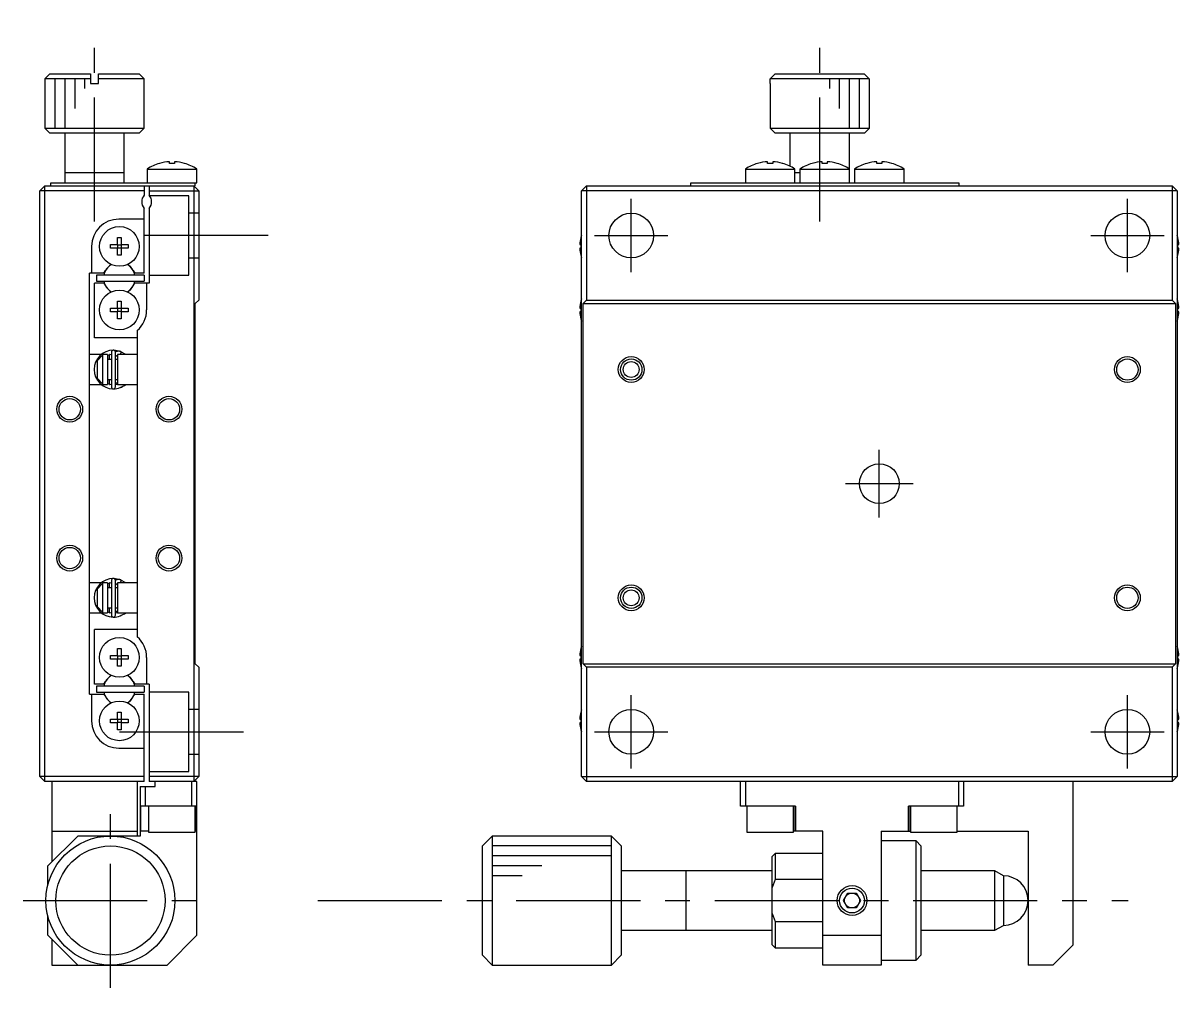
# Model space of a CAD drawing. Extents: x 98 to 389, y -7 to 192.
# Drawn here: x 272.8 to 389.3, y 61.4 to 158.6 of the extents above; entities that cross this region are included whole.
import ezdxf

# ---------------------------------------------------------------- set-up
doc = ezdxf.new("R2010")
doc.units = 0
doc.header["$LTSCALE"] = 10
doc.linetypes.add('CENTER', pattern=[2, 1.25, -0.25, 0.25, -0.25])
doc.linetypes.add('DASHED', pattern=[3.5, 2, -1.5])
doc.layers.get('0').update_dxf_attribs({"linetype": 'CONTINUOUS'})
doc.layers.add('CENTER', color=1, linetype='CENTER')

msp = doc.modelspace()

# ---------------------------------------------------------------- linework, layer by layer
at = {"color": 7, "linetype": 'CONTINUOUS'}
for p, q in [((275.549822, 153.468422), (275.049822, 152.968422)), ((279.649822, 152.968422), (275.049822, 152.968422)), ((275.049822, 152.968422), (275.049822, 147.968422)), ((275.549822, 153.468422), (279.649822, 153.468422)), ((279.649822, 153.468422), (279.649822, 152.468422)), ((280.449822, 153.468422), (284.549822, 153.468422)), ((280.449822, 152.468422), (280.449822, 153.468422)), ((285.049822, 152.968422), (280.449822, 152.968422)), ((285.049822, 152.968422), (284.549822, 153.468422)), ((285.049822, 147.968422), (285.049822, 152.968422)), ((348.146031, 152.968422), (348.647818, 153.468422)), ((358.113979, 152.968422), (348.146031, 152.968422)), ((348.146031, 152.468422), (348.146031, 152.968422)), ((348.647818, 153.468422), (357.612192, 153.468422)), ((357.612192, 153.468422), (358.113979, 152.968422)), ((358.113979, 152.968422), (358.113979, 152.468422)), ((279.649822, 152.468422), (280.449822, 152.468422)), ((348.130005, 152.468422), (348.146031, 152.468422)), ((348.130005, 152.468422), (348.130005, 147.968422)), ((358.113979, 152.468422), (358.130005, 152.468422)), ((358.130005, 147.968422), (358.130005, 152.468422)), ((275.049822, 147.968422), (275.549822, 147.468422)), ((275.049822, 147.968422), (285.049822, 147.968422)), ((284.549822, 147.468422), (285.049822, 147.968422)), ((348.130005, 147.968422), (358.130005, 147.968422)), ((348.130005, 147.968422), (348.630005, 147.468422)), ((357.630005, 147.468422), (358.130005, 147.968422)), ((284.549822, 147.468422), (275.549822, 147.468422)), ((277.049822, 147.468422), (277.049822, 142.468422)), ((283.049822, 142.468422), (283.049822, 147.468422)), ((357.630005, 147.468422), (348.630005, 147.468422)), ((350.130005, 147.468422), (350.130005, 144.149551)), ((356.130005, 142.468422), (356.130005, 147.468422)), ((286.591233, 144.431003), (286.58789, 144.437858)), ((287.589822, 144.431003), (287.589822, 144.603375)), ((288.109822, 144.431003), (287.589822, 144.431003)), ((288.109822, 144.603375), (288.109822, 144.431003)), ((289.111755, 144.437858), (289.108412, 144.431003)), ((346.871415, 144.431003), (346.868072, 144.437858)), ((347.870005, 144.431003), (347.870005, 144.603375)), ((348.390005, 144.431003), (347.870005, 144.431003)), ((348.390005, 144.603375), (348.390005, 144.431003)), ((349.391938, 144.437858), (349.388594, 144.431003)), ((352.371415, 144.431003), (352.368072, 144.437858)), ((353.370005, 144.431003), (353.370005, 144.603375)), ((353.890005, 144.431003), (353.370005, 144.431003)), ((353.890005, 144.603375), (353.890005, 144.431003)), ((354.891938, 144.437858), (354.888594, 144.431003)), ((357.871415, 144.431003), (357.868072, 144.437858)), ((358.870005, 144.431003), (358.870005, 144.603375)), ((359.390005, 144.431003), (358.870005, 144.431003)), ((359.390005, 144.603375), (359.390005, 144.431003)), ((360.391938, 144.437858), (360.388594, 144.431003)), ((283.049822, 143.468422), (277.049822, 143.468422)), ((285.349822, 143.86008), (290.349822, 143.86008)), ((285.349822, 143.86008), (285.349822, 142.468422)), ((290.349822, 142.468422), (290.349822, 143.86008)), ((345.630005, 143.86008), (345.630005, 142.468422)), ((345.630005, 143.86008), (350.630005, 143.86008)), ((350.630005, 142.468422), (350.630005, 143.86008)), ((351.130005, 143.468422), (350.630005, 143.468422)), ((351.130005, 143.86008), (351.130005, 142.468422)), ((351.130005, 143.86008), (356.130005, 143.86008)), ((356.630005, 143.86008), (356.630005, 142.468422)), ((356.630005, 143.86008), (361.630005, 143.86008)), ((361.630005, 142.468422), (361.630005, 143.86008)), ((275.049822, 142.168422), (274.549822, 141.668422)), ((275.049822, 142.168422), (290.149822, 142.168422)), ((275.049822, 82.168422), (275.049822, 142.168422)), ((275.649822, 142.168422), (275.649822, 142.468422)), ((275.649822, 142.468422), (290.349822, 142.468422)), ((285.049822, 142.168422), (285.049822, 141.22986)), ((285.549822, 142.168422), (285.549822, 141.22986)), ((290.049822, 142.168422), (290.549822, 141.668422)), ((290.049822, 142.168422), (290.049822, 82.168422)), ((290.149822, 142.468422), (290.149822, 142.168422)), ((329.630005, 142.168422), (329.130005, 141.668422)), ((329.630005, 142.168422), (388.630005, 142.168422)), ((329.630005, 142.168422), (329.630005, 130.668422)), ((340.130005, 142.168422), (340.130005, 142.468422)), ((340.130005, 142.468422), (367.130005, 142.468422)), ((367.130005, 142.468422), (367.130005, 142.168422)), ((389.130005, 141.668422), (388.630005, 142.168422)), ((388.630005, 142.168422), (388.630005, 130.668422)), ((274.549822, 82.668422), (274.549822, 141.668422)), ((285.049822, 141.668422), (274.549822, 141.668422)), ((285.549822, 141.668422), (290.549822, 141.668422)), ((290.549822, 141.668422), (290.549822, 130.668422)), ((329.130005, 82.668422), (329.130005, 141.668422)), ((389.130005, 141.668422), (329.130005, 141.668422)), ((389.130005, 141.668422), (389.130005, 82.668422)), ((285.049822, 133.368422), (285.049822, 139.906985)), ((285.549822, 139.906985), (285.549822, 132.368422)), ((285.049822, 138.818422), (282.499822, 138.818422)), ((282.369822, 136.954784), (282.729822, 136.954784)), ((282.369822, 136.248422), (282.369822, 136.954784)), ((282.729822, 136.954784), (282.729822, 136.248422)), ((329.055861, 136.957038), (329.060483, 136.954784)), ((389.199527, 136.954784), (389.204149, 136.957038)), ((279.749822, 136.068422), (279.749822, 133.368422)), ((281.663461, 135.888422), (281.663461, 136.248422)), ((281.663461, 136.248422), (282.369822, 136.248422)), ((282.369822, 135.888422), (281.663461, 135.888422)), ((282.380195, 136.23805), (282.369822, 136.248422)), ((282.380195, 135.898795), (282.369822, 135.888422)), ((282.369822, 135.182061), (282.369822, 135.888422)), ((282.729822, 135.182061), (282.369822, 135.182061)), ((282.380195, 135.898795), (282.380195, 136.23805)), ((282.380195, 136.23805), (282.71945, 136.23805)), ((282.71945, 135.898795), (282.380195, 135.898795)), ((282.71945, 136.23805), (282.729822, 136.248422)), ((282.71945, 136.23805), (282.71945, 135.898795)), ((282.71945, 135.898795), (282.729822, 135.888422)), ((282.729822, 136.248422), (283.436184, 136.248422)), ((282.729822, 135.888422), (282.729822, 135.182061)), ((283.436184, 135.888422), (282.729822, 135.888422)), ((283.436184, 136.248422), (283.436184, 135.888422)), ((328.940146, 136.248422), (329.060483, 136.248422)), ((329.060483, 135.888422), (328.940146, 135.888422)), ((329.060483, 135.182061), (329.055861, 135.179807)), ((329.060483, 136.248422), (329.060483, 135.888422)), ((389.199527, 136.248422), (389.319864, 136.248422)), ((389.199527, 135.888422), (389.199527, 136.248422)), ((389.319864, 135.888422), (389.199527, 135.888422)), ((389.204149, 135.179807), (389.199527, 135.182061)), ((279.549822, 90.968422), (279.549822, 133.368422)), ((280.999017, 133.368422), (279.549822, 133.368422)), ((280.249822, 133.168422), (280.249822, 132.568422)), ((285.049822, 133.168422), (280.249822, 133.168422)), ((280.999017, 133.368422), (281.149183, 133.628518)), ((283.950462, 133.628518), (284.100628, 133.368422)), ((285.049822, 133.368422), (284.100628, 133.368422)), ((285.049822, 133.168422), (285.049822, 132.568422)), ((280.049822, 126.868422), (280.049822, 132.368422)), ((280.999017, 132.368422), (280.049822, 132.368422)), ((280.249822, 132.568422), (285.049822, 132.568422)), ((280.999017, 132.368422), (281.149183, 132.108327)), ((283.950462, 132.108327), (284.100628, 132.368422)), ((285.549822, 132.368422), (284.100628, 132.368422)), ((285.299822, 132.368422), (285.299822, 129.668422)), ((282.369822, 130.554784), (282.729822, 130.554784)), ((282.369822, 129.848422), (282.369822, 130.554784)), ((282.729822, 130.554784), (282.729822, 129.848422)), ((290.199822, 130.318422), (290.549822, 130.668422)), ((329.055861, 130.557038), (329.060483, 130.554784)), ((329.280005, 130.318422), (329.630005, 130.668422)), ((329.630005, 130.668422), (388.630005, 130.668422)), ((388.630005, 130.668422), (388.980005, 130.318422)), ((389.199527, 130.554784), (389.204149, 130.557038)), ((281.663461, 129.488422), (281.663461, 129.848422)), ((281.663461, 129.848422), (282.369822, 129.848422)), ((282.369822, 129.488422), (281.663461, 129.488422)), ((282.380195, 129.83805), (282.369822, 129.848422)), ((282.380195, 129.498795), (282.369822, 129.488422)), ((282.369822, 128.782061), (282.369822, 129.488422)), ((282.380195, 129.83805), (282.71945, 129.83805)), ((282.380195, 129.498795), (282.380195, 129.83805)), ((282.71945, 129.498795), (282.380195, 129.498795)), ((282.71945, 129.83805), (282.729822, 129.848422)), ((282.71945, 129.83805), (282.71945, 129.498795)), ((282.71945, 129.498795), (282.729822, 129.488422)), ((282.729822, 129.848422), (283.436184, 129.848422)), ((282.729822, 129.488422), (282.729822, 128.782061)), ((283.436184, 129.488422), (282.729822, 129.488422)), ((283.436184, 129.848422), (283.436184, 129.488422)), ((290.199822, 94.018422), (290.199822, 130.318422)), ((328.940146, 129.848422), (329.060483, 129.848422)), ((329.060483, 129.488422), (328.940146, 129.488422)), ((329.060483, 129.848422), (329.060483, 129.488422)), ((329.280005, 94.018422), (329.280005, 130.318422)), ((329.280005, 130.318422), (388.980005, 130.318422)), ((388.980005, 130.318422), (388.980005, 94.018422)), ((389.199527, 129.848422), (389.319864, 129.848422)), ((389.199527, 129.488422), (389.199527, 129.848422)), ((389.319864, 129.488422), (389.199527, 129.488422)), ((282.729822, 128.782061), (282.369822, 128.782061)), ((329.060483, 128.782061), (329.055861, 128.779807)), ((389.204149, 128.779807), (389.199527, 128.782061)), ((284.349822, 127.58936), (284.349822, 96.747485)), ((284.349822, 126.868422), (280.049822, 126.868422)), ((280.713764, 125.168422), (279.549822, 125.168422)), ((280.349822, 124.588523), (280.849822, 125.117669)), ((281.349822, 125.168422), (280.849822, 125.168422)), ((280.849822, 125.168422), (280.849822, 122.168422)), ((281.349668, 125.103642), (281.7548, 125.212104)), ((281.349822, 125.168422), (281.349822, 122.168422)), ((281.754822, 124.668422), (281.349822, 124.668422)), ((281.549822, 125.168422), (281.53815, 125.168422)), ((281.549822, 124.668422), (281.549822, 125.168422)), ((281.754822, 125.418422), (281.754822, 121.918422)), ((282.664874, 125.476118), (281.977411, 125.612078)), ((282.150934, 125.44574), (282.143275, 125.442047)), ((282.144822, 121.918422), (282.144822, 125.418422)), ((282.144822, 124.816923), (282.145156, 124.831149)), ((282.349822, 124.668422), (282.144822, 124.668422)), ((282.145156, 124.831149), (282.146216, 124.846128)), ((282.146216, 124.846128), (282.148, 124.861038)), ((282.148, 124.861038), (282.150503, 124.875841)), ((282.150503, 124.875841), (282.15372, 124.890505)), ((282.182281, 125.459667), (282.150934, 125.44574)), ((282.15372, 124.890505), (282.157645, 124.904993)), ((282.157645, 124.904993), (282.162267, 124.919272)), ((282.162267, 124.919272), (282.167578, 124.933309)), ((282.167578, 124.933309), (282.173566, 124.94707)), ((282.173566, 124.94707), (282.180217, 124.960521)), ((282.180217, 124.960521), (282.187517, 124.973632)), ((282.214271, 125.472009), (282.182281, 125.459667)), ((282.187517, 124.973632), (282.19545, 124.986369)), ((282.19545, 124.986369), (282.203999, 124.998703)), ((282.203999, 124.998703), (282.213144, 125.010602)), ((282.213144, 125.010602), (282.222865, 125.022036)), ((282.246826, 125.482736), (282.214271, 125.472009)), ((282.222865, 125.022036), (282.233141, 125.032978)), ((282.233141, 125.032978), (282.243948, 125.043398)), ((282.243948, 125.043398), (282.255261, 125.053271)), ((282.279866, 125.491822), (282.246826, 125.482736)), ((282.255261, 125.053271), (282.267054, 125.06257)), ((282.267054, 125.06257), (282.2793, 125.07127)), ((282.2793, 125.07127), (282.291969, 125.079348)), ((282.31331, 125.499244), (282.279866, 125.491822)), ((282.291969, 125.079348), (282.305032, 125.086782)), ((282.305032, 125.086782), (282.318456, 125.093551)), ((282.347076, 125.504986), (282.31331, 125.499244)), ((282.318456, 125.093551), (282.332209, 125.099636)), ((282.332209, 125.099636), (282.346256, 125.10502)), ((282.346256, 125.10502), (282.349801, 125.106251)), ((282.381082, 125.509033), (282.347076, 125.504986)), ((284.349822, 125.168422), (282.349822, 125.168422)), ((282.349822, 125.168422), (282.349822, 122.168422)), ((282.415245, 125.511376), (282.381082, 125.509033)), ((282.449481, 125.512008), (282.415245, 125.511376)), ((282.483707, 125.510928), (282.449481, 125.512008)), ((282.517839, 125.508139), (282.483707, 125.510928)), ((282.551794, 125.503646), (282.517839, 125.508139)), ((282.585489, 125.497461), (282.551794, 125.503646)), ((282.61884, 125.489598), (282.585489, 125.497461)), ((282.620484, 125.180063), (282.614335, 125.168422)), ((282.651767, 125.480075), (282.61884, 125.489598)), ((282.626742, 125.192315), (282.620484, 125.180063)), ((282.724081, 125.450693), (282.624864, 125.168397)), ((282.633069, 125.205103), (282.626742, 125.192315)), ((282.639425, 125.218346), (282.633069, 125.205103)), ((282.645771, 125.23196), (282.639425, 125.218346)), ((282.652066, 125.245862), (282.645771, 125.23196)), ((282.684187, 125.468916), (282.651767, 125.480075)), ((282.658271, 125.259962), (282.652066, 125.245862)), ((282.664347, 125.274172), (282.658271, 125.259962)), ((282.670256, 125.288404), (282.664347, 125.274172)), ((282.675961, 125.302568), (282.670256, 125.288404)), ((282.681425, 125.316574), (282.675961, 125.302568)), ((282.686615, 125.330335), (282.681425, 125.316574)), ((282.714354, 125.456862), (282.684187, 125.468916)), ((282.691498, 125.343765), (282.686615, 125.330335)), ((282.696044, 125.356778), (282.691498, 125.343765)), ((282.700223, 125.369294), (282.696044, 125.356778)), ((282.704009, 125.381234), (282.700223, 125.369294)), ((282.70738, 125.392522), (282.704009, 125.381234)), ((282.710312, 125.403088), (282.70738, 125.392522)), ((282.712789, 125.412865), (282.710312, 125.403088)), ((282.714795, 125.421793), (282.712789, 125.412865)), ((282.713003, 125.457148), (282.714962, 125.456526)), ((283.185854, 125.168545), (282.713909, 125.456004)), ((282.716316, 125.429814), (282.714795, 125.421793)), ((282.714962, 125.456526), (282.716436, 125.454781)), ((282.717344, 125.436879), (282.716316, 125.429814)), ((282.716436, 125.454781), (282.717416, 125.451922)), ((282.717871, 125.442942), (282.717344, 125.436879)), ((282.717416, 125.451922), (282.717895, 125.447967)), ((282.717895, 125.447967), (282.717871, 125.442942)), ((282.72301, 125.452085), (282.724081, 125.450693)), ((280.349822, 122.748322), (280.349822, 124.588523)), ((280.849822, 122.226421), (280.349822, 122.755568)), ((281.349822, 122.668422), (281.754822, 122.668422)), ((281.549822, 122.168422), (281.549822, 122.668422)), ((282.144822, 122.668422), (282.349822, 122.668422)), ((282.144898, 122.513227), (282.144822, 122.519922)), ((282.145594, 122.498222), (282.144898, 122.513227)), ((282.147016, 122.483267), (282.145594, 122.498222)), ((282.149161, 122.468395), (282.147016, 122.483267)), ((282.152025, 122.453643), (282.149161, 122.468395)), ((282.155602, 122.439045), (282.152025, 122.453643)), ((282.159885, 122.424635), (282.155602, 122.439045)), ((282.164865, 122.410449), (282.159885, 122.424635)), ((282.170532, 122.396519), (282.164865, 122.410449)), ((282.176873, 122.38288), (282.170532, 122.396519)), ((282.183875, 122.369566), (282.176873, 122.38288)), ((282.191522, 122.356608), (282.183875, 122.369566)), ((282.199799, 122.344039), (282.191522, 122.356608)), ((282.208687, 122.331891), (282.199799, 122.344039)), ((282.218166, 122.320194), (282.208687, 122.331891)), ((282.228214, 122.308978), (282.218166, 122.320194)), ((282.238809, 122.298273), (282.228214, 122.308978)), ((282.249926, 122.288107), (282.238809, 122.298273)), ((279.549822, 122.168422), (280.713398, 122.168422)), ((280.849822, 122.168422), (281.349822, 122.168422)), ((281.754767, 122.125056), (281.349662, 122.232868)), ((281.537986, 122.168422), (281.549822, 122.168422)), ((282.361631, 122.16731), (282.144865, 122.124733)), ((282.261538, 122.278506), (282.249926, 122.288107)), ((282.27362, 122.269496), (282.261538, 122.278506)), ((282.28614, 122.261103), (282.27362, 122.269496)), ((282.299069, 122.253349), (282.28614, 122.261103)), ((282.312374, 122.246255), (282.299069, 122.253349)), ((282.326023, 122.239843), (282.312374, 122.246255)), ((282.339981, 122.234129), (282.326023, 122.239843)), ((282.349797, 122.230595), (282.339981, 122.234129)), ((282.349822, 122.168422), (284.349822, 122.168422)), ((282.655618, 121.85783), (282.672027, 121.86353)), ((282.672338, 121.862812), (282.732065, 121.888713)), ((282.71051, 121.880207), (282.713003, 121.879697)), ((282.713003, 121.879697), (282.712683, 121.880461)), ((282.714354, 121.879983), (282.713003, 121.879697)), ((282.715083, 121.880406), (282.714354, 121.879983)), ((282.664874, 102.476118), (281.977411, 102.612078)), ((282.31331, 102.499244), (282.279866, 102.491822)), ((282.347076, 102.504986), (282.31331, 102.499244)), ((282.381082, 102.509033), (282.347076, 102.504986)), ((282.415245, 102.511376), (282.381082, 102.509033)), ((282.449481, 102.512008), (282.415245, 102.511376)), ((282.483707, 102.510928), (282.449481, 102.512008)), ((282.517839, 102.508139), (282.483707, 102.510928)), ((282.551794, 102.503646), (282.517839, 102.508139)), ((282.585489, 102.497461), (282.551794, 102.503646)), ((282.61884, 102.489598), (282.585489, 102.497461)), ((280.713764, 102.168422), (279.549822, 102.168422)), ((280.349822, 101.588523), (280.849822, 102.117669)), ((280.349822, 99.748322), (280.349822, 101.588523)), ((281.349822, 102.168422), (280.849822, 102.168422)), ((280.849822, 102.168422), (280.849822, 99.168422)), ((281.349668, 102.103642), (281.7548, 102.212104)), ((281.349822, 102.168422), (281.349822, 99.168422)), ((281.754822, 101.668422), (281.349822, 101.668422)), ((281.549822, 102.168422), (281.53815, 102.168422)), ((281.549822, 101.668422), (281.549822, 102.168422)), ((281.754822, 102.418422), (281.754822, 98.918422)), ((282.150934, 102.44574), (282.143275, 102.442047)), ((282.144822, 98.918422), (282.144822, 102.418422)), ((282.144822, 101.816923), (282.145156, 101.831149)), ((282.349822, 101.668422), (282.144822, 101.668422)), ((282.145156, 101.831149), (282.146216, 101.846128)), ((282.146216, 101.846128), (282.148, 101.861038)), ((282.148, 101.861038), (282.150503, 101.875841)), ((282.150503, 101.875841), (282.15372, 101.890505)), ((282.182281, 102.459667), (282.150934, 102.44574)), ((282.15372, 101.890505), (282.157645, 101.904993)), ((282.157645, 101.904993), (282.162267, 101.919272)), ((282.162267, 101.919272), (282.167578, 101.933309)), ((282.167578, 101.933309), (282.173566, 101.94707)), ((282.173566, 101.94707), (282.180217, 101.960521)), ((282.180217, 101.960521), (282.187517, 101.973632)), ((282.214271, 102.472009), (282.182281, 102.459667)), ((282.187517, 101.973632), (282.19545, 101.986369)), ((282.19545, 101.986369), (282.203999, 101.998703)), ((282.203999, 101.998703), (282.213144, 102.010602)), ((282.213144, 102.010602), (282.222865, 102.022036)), ((282.246826, 102.482736), (282.214271, 102.472009)), ((282.222865, 102.022036), (282.233141, 102.032978)), ((282.233141, 102.032978), (282.243948, 102.043398)), ((282.243948, 102.043398), (282.255261, 102.053271)), ((282.279866, 102.491822), (282.246826, 102.482736)), ((282.255261, 102.053271), (282.267054, 102.06257)), ((282.267054, 102.06257), (282.2793, 102.07127)), ((282.2793, 102.07127), (282.291969, 102.079348)), ((282.291969, 102.079348), (282.305032, 102.086782)), ((282.305032, 102.086782), (282.318456, 102.093551)), ((282.318456, 102.093551), (282.332209, 102.099636)), ((282.332209, 102.099636), (282.346256, 102.10502)), ((282.346256, 102.10502), (282.349801, 102.106251)), ((284.349822, 102.168422), (282.349822, 102.168422)), ((282.349822, 102.168422), (282.349822, 99.168422)), ((282.620484, 102.180063), (282.614335, 102.168422)), ((282.651767, 102.480075), (282.61884, 102.489598)), ((282.626742, 102.192315), (282.620484, 102.180063)), ((282.72301, 102.452085), (282.624864, 102.168397)), ((282.633069, 102.205103), (282.626742, 102.192315)), ((282.639425, 102.218346), (282.633069, 102.205103)), ((282.645771, 102.23196), (282.639425, 102.218346)), ((282.652066, 102.245862), (282.645771, 102.23196)), ((282.684187, 102.468916), (282.651767, 102.480075)), ((282.658271, 102.259962), (282.652066, 102.245862)), ((282.664347, 102.274172), (282.658271, 102.259962)), ((282.670256, 102.288404), (282.664347, 102.274172)), ((282.675961, 102.302568), (282.670256, 102.288404)), ((282.681425, 102.316574), (282.675961, 102.302568)), ((282.686615, 102.330335), (282.681425, 102.316574)), ((282.714354, 102.456862), (282.684187, 102.468916)), ((282.691498, 102.343765), (282.686615, 102.330335)), ((282.696044, 102.356778), (282.691498, 102.343765)), ((282.700223, 102.369294), (282.696044, 102.356778)), ((282.704009, 102.381234), (282.700223, 102.369294)), ((282.70738, 102.392522), (282.704009, 102.381234)), ((282.710312, 102.403088), (282.70738, 102.392522)), ((282.712789, 102.412865), (282.710312, 102.403088)), ((282.714795, 102.421793), (282.712789, 102.412865)), ((282.713003, 102.457148), (282.714962, 102.456526)), ((283.185854, 102.168545), (282.713909, 102.456004)), ((282.716316, 102.429814), (282.714795, 102.421793)), ((282.714962, 102.456526), (282.716436, 102.454781)), ((282.717344, 102.436879), (282.716316, 102.429814)), ((282.716436, 102.454781), (282.717416, 102.451922)), ((282.717871, 102.442942), (282.717344, 102.436879)), ((282.717416, 102.451922), (282.717895, 102.447967)), ((282.717895, 102.447967), (282.717871, 102.442942)), ((282.743215, 102.443186), (282.723457, 102.45188)), ((279.549822, 99.168422), (280.713398, 99.168422)), ((280.849822, 99.226421), (280.349822, 99.755568)), ((280.849822, 99.168422), (281.349822, 99.168422)), ((281.754767, 99.125056), (281.349662, 99.232868)), ((281.349822, 99.668422), (281.754822, 99.668422)), ((281.537986, 99.168422), (281.549822, 99.168422)), ((281.549822, 99.168422), (281.549822, 99.668422)), ((282.144822, 99.668422), (282.349822, 99.668422)), ((282.144898, 99.513227), (282.144822, 99.519922)), ((282.361631, 99.16731), (282.144865, 99.124733)), ((282.145594, 99.498222), (282.144898, 99.513227)), ((282.147016, 99.483267), (282.145594, 99.498222)), ((282.149161, 99.468395), (282.147016, 99.483267)), ((282.152025, 99.453643), (282.149161, 99.468395)), ((282.155602, 99.439045), (282.152025, 99.453643)), ((282.159885, 99.424635), (282.155602, 99.439045)), ((282.164865, 99.410449), (282.159885, 99.424635)), ((282.170532, 99.396519), (282.164865, 99.410449)), ((282.176873, 99.38288), (282.170532, 99.396519)), ((282.183875, 99.369566), (282.176873, 99.38288)), ((282.191522, 99.356608), (282.183875, 99.369566)), ((282.199799, 99.344039), (282.191522, 99.356608)), ((282.208687, 99.331891), (282.199799, 99.344039)), ((282.218166, 99.320194), (282.208687, 99.331891)), ((282.228214, 99.308978), (282.218166, 99.320194)), ((282.238809, 99.298273), (282.228214, 99.308978)), ((282.249926, 99.288107), (282.238809, 99.298273)), ((282.261538, 99.278506), (282.249926, 99.288107)), ((282.27362, 99.269496), (282.261538, 99.278506)), ((282.28614, 99.261103), (282.27362, 99.269496)), ((282.299069, 99.253349), (282.28614, 99.261103)), ((282.312374, 99.246255), (282.299069, 99.253349)), ((282.326023, 99.239843), (282.312374, 99.246255)), ((282.339981, 99.234129), (282.326023, 99.239843)), ((282.349797, 99.230595), (282.339981, 99.234129)), ((282.349822, 99.168422), (284.349822, 99.168422)), ((282.655618, 98.85783), (282.672027, 98.86353)), ((282.672419, 98.862636), (282.746917, 98.89532)), ((282.71051, 98.880207), (282.713003, 98.879697)), ((282.713003, 98.879697), (282.712683, 98.880461)), ((282.714354, 98.879983), (282.713003, 98.879697)), ((282.715083, 98.880406), (282.714354, 98.879983)), ((280.049822, 91.968422), (280.049822, 97.468422)), ((284.349822, 97.468422), (280.049822, 97.468422)), ((282.369822, 95.554784), (282.729822, 95.554784)), ((282.369822, 94.848422), (282.369822, 95.554784)), ((282.729822, 95.554784), (282.729822, 94.848422)), ((329.055861, 95.557038), (329.060483, 95.554784)), ((389.199527, 95.554784), (389.204149, 95.557038)), ((281.663461, 94.488422), (281.663461, 94.848422)), ((281.663461, 94.848422), (282.369822, 94.848422)), ((282.369822, 94.488422), (281.663461, 94.488422)), ((282.380195, 94.83805), (282.369822, 94.848422)), ((282.380195, 94.498795), (282.369822, 94.488422)), ((282.369822, 93.782061), (282.369822, 94.488422)), ((282.380195, 94.83805), (282.71945, 94.83805)), ((282.380195, 94.498795), (282.380195, 94.83805)), ((282.71945, 94.498795), (282.380195, 94.498795)), ((282.71945, 94.83805), (282.729822, 94.848422)), ((282.71945, 94.83805), (282.71945, 94.498795)), ((282.71945, 94.498795), (282.729822, 94.488422)), ((282.729822, 94.848422), (283.436184, 94.848422)), ((282.729822, 94.488422), (282.729822, 93.782061)), ((283.436184, 94.488422), (282.729822, 94.488422)), ((283.436184, 94.848422), (283.436184, 94.488422)), ((285.299822, 94.668422), (285.299822, 91.968422)), ((328.940146, 94.848422), (329.060483, 94.848422)), ((329.060483, 94.488422), (328.940146, 94.488422)), ((329.060483, 94.848422), (329.060483, 94.488422)), ((389.199527, 94.848422), (389.319864, 94.848422)), ((389.199527, 94.488422), (389.199527, 94.848422)), ((389.319864, 94.488422), (389.199527, 94.488422)), ((282.729822, 93.782061), (282.369822, 93.782061)), ((290.549822, 93.668422), (290.199822, 94.018422)), ((290.549822, 93.668422), (290.549822, 82.668422)), ((329.060483, 93.782061), (329.055861, 93.779807)), ((329.630005, 93.668422), (329.280005, 94.018422)), ((329.280005, 94.018422), (388.980005, 94.018422)), ((388.630005, 93.668422), (329.630005, 93.668422)), ((329.630005, 93.668422), (329.630005, 82.168422)), ((388.980005, 94.018422), (388.630005, 93.668422)), ((388.630005, 93.668422), (388.630005, 82.168422)), ((389.204149, 93.779807), (389.199527, 93.782061)), ((280.999017, 91.968422), (281.149183, 92.228518)), ((283.950462, 92.228518), (284.100628, 91.968422)), ((279.549822, 90.968422), (280.999017, 90.968422)), ((279.749822, 90.968422), (279.749822, 88.268422)), ((280.999017, 91.968422), (280.049822, 91.968422)), ((280.249822, 91.768422), (280.249822, 91.168422)), ((285.049822, 91.768422), (280.249822, 91.768422)), ((280.249822, 91.168422), (285.049822, 91.168422)), ((280.999017, 90.968422), (281.149183, 90.708327)), ((283.950462, 90.708327), (284.100628, 90.968422)), ((285.549822, 91.968422), (284.100628, 91.968422)), ((284.100628, 90.968422), (285.049822, 90.968422)), ((285.049822, 91.768422), (285.049822, 91.168422)), ((285.049822, 82.168422), (285.049822, 90.968422)), ((285.549822, 91.968422), (285.549822, 82.168422)), ((282.369822, 89.154784), (282.729822, 89.154784)), ((282.369822, 88.448422), (282.369822, 89.154784)), ((282.729822, 89.154784), (282.729822, 88.448422)), ((329.055861, 89.157038), (329.060483, 89.154784)), ((389.199527, 89.154784), (389.204149, 89.157038)), ((281.663461, 88.088422), (281.663461, 88.448422)), ((281.663461, 88.448422), (282.369822, 88.448422)), ((282.369822, 88.088422), (281.663461, 88.088422)), ((282.380195, 88.43805), (282.369822, 88.448422)), ((282.380195, 88.098795), (282.369822, 88.088422)), ((282.369822, 87.382061), (282.369822, 88.088422)), ((282.729822, 87.382061), (282.369822, 87.382061)), ((282.380195, 88.098795), (282.380195, 88.43805)), ((282.380195, 88.43805), (282.71945, 88.43805)), ((282.71945, 88.098795), (282.380195, 88.098795)), ((282.71945, 88.43805), (282.729822, 88.448422)), ((282.71945, 88.43805), (282.71945, 88.098795)), ((282.71945, 88.098795), (282.729822, 88.088422)), ((282.729822, 88.448422), (283.436184, 88.448422)), ((282.729822, 88.088422), (282.729822, 87.382061)), ((283.436184, 88.088422), (282.729822, 88.088422)), ((283.436184, 88.448422), (283.436184, 88.088422)), ((328.940146, 88.448422), (329.060483, 88.448422)), ((329.060483, 88.088422), (328.940146, 88.088422)), ((329.060483, 87.382061), (329.055861, 87.379807)), ((329.060483, 88.448422), (329.060483, 88.088422)), ((389.199527, 88.448422), (389.319864, 88.448422)), ((389.199527, 88.088422), (389.199527, 88.448422)), ((389.319864, 88.088422), (389.199527, 88.088422)), ((389.204149, 87.379807), (389.199527, 87.382061)), ((282.499822, 85.518422), (285.049822, 85.518422)), ((275.049822, 82.168422), (274.549822, 82.668422)), ((285.049822, 82.668422), (274.549822, 82.668422)), ((285.049822, 82.168422), (275.049822, 82.168422)), ((275.749822, 82.168422), (275.749822, 74.068422)), ((284.349822, 82.168422), (284.349822, 76.668422)), ((284.649822, 81.668422), (284.649822, 76.668422)), ((284.649822, 81.668422), (286.149822, 81.668422)), ((285.149822, 81.668422), (285.149822, 79.668422)), ((290.549822, 82.668422), (285.549822, 82.668422)), ((290.349822, 82.168422), (285.549822, 82.168422)), ((286.149822, 81.668422), (286.149822, 82.168422)), ((289.849822, 79.668422), (289.849822, 82.168422)), ((290.549822, 82.668422), (290.049822, 82.168422)), ((290.349822, 66.668422), (290.349822, 82.168422)), ((329.130005, 82.668422), (329.630005, 82.168422)), ((329.130005, 82.668422), (389.130005, 82.668422)), ((388.630005, 82.168422), (329.630005, 82.168422)), ((345.130005, 79.668422), (345.130005, 82.168422)), ((345.630005, 82.168422), (345.630005, 79.668422)), ((367.130005, 79.668422), (367.130005, 82.168422)), ((367.630005, 82.168422), (367.630005, 79.668422)), ((378.630005, 82.168422), (378.630005, 65.668422)), ((388.630005, 82.168422), (389.130005, 82.668422)), ((290.349822, 79.668422), (284.649822, 79.668422)), ((284.690086, 79.668422), (284.690086, 77.168422)), ((285.499822, 79.668422), (285.499822, 77.068422)), ((290.199822, 77.068422), (290.199822, 79.668422)), ((290.280644, 77.168422), (290.280644, 79.668422)), ((350.677533, 79.668422), (345.130005, 79.668422)), ((345.780005, 79.668422), (345.780005, 77.068422)), ((350.480005, 77.068422), (350.480005, 79.668422)), ((350.64816, 77.168422), (350.64816, 79.668422)), ((350.677533, 79.668422), (350.677533, 77.168422)), ((362.082477, 77.168422), (362.082477, 79.668422)), ((367.630005, 79.668422), (362.082477, 79.668422)), ((362.111849, 79.668422), (362.111849, 77.168422)), ((362.280005, 79.668422), (362.280005, 77.068422)), ((366.980005, 77.068422), (366.980005, 79.668422)), ((275.749822, 77.168422), (284.349822, 77.168422)), ((285.499822, 77.168422), (284.649822, 77.168422)), ((285.499822, 77.068422), (290.199822, 77.068422)), ((290.349822, 77.168422), (290.199822, 77.168422)), ((345.780005, 77.068422), (350.480005, 77.068422)), ((353.430005, 77.168422), (350.480005, 77.168422)), ((353.430005, 63.668422), (353.430005, 77.168422)), ((359.330005, 77.168422), (362.280005, 77.168422)), ((359.330005, 77.168422), (359.330005, 63.668422)), ((362.280005, 77.068422), (366.980005, 77.068422)), ((366.980005, 77.168422), (374.130005, 77.168422)), ((374.130005, 77.168422), (374.130005, 63.668422)), ((278.349822, 76.668422), (275.349822, 73.668422)), ((284.649822, 76.668422), (278.349822, 76.668422)), ((320.130005, 76.668422), (319.130005, 75.668422)), ((320.130005, 76.668422), (320.130005, 63.668422)), ((332.130005, 76.668422), (320.130005, 76.668422)), ((333.130005, 75.668422), (332.130005, 76.668422)), ((332.130005, 63.668422), (332.130005, 76.668422)), ((362.830005, 76.168422), (359.330005, 76.168422)), ((362.830005, 64.168422), (362.830005, 76.168422)), ((363.330005, 75.668422), (362.830005, 76.168422)), ((319.130005, 64.668422), (319.130005, 75.668422)), ((333.130005, 75.668422), (333.130005, 64.668648)), ((348.630005, 74.918422), (348.330005, 74.618422)), ((348.330005, 65.718422), (348.330005, 74.618422)), ((348.630005, 74.918422), (348.630005, 72.289743)), ((353.430005, 74.918422), (348.630005, 74.918422)), ((363.330005, 75.668422), (363.330005, 64.668422)), ((275.349822, 71.768422), (275.349822, 73.668422)), ((348.329986, 73.168422), (333.130005, 73.168422)), ((339.630005, 73.168428), (339.630005, 67.168417)), ((348.630005, 72.289743), (348.330005, 71.487513)), ((353.430005, 72.289743), (348.630005, 72.289743)), ((370.763979, 73.168422), (363.330024, 73.168422)), ((370.763979, 67.168546), (370.763979, 73.168422)), ((371.630005, 72.668422), (370.763979, 73.168422)), ((371.630005, 72.668422), (371.630005, 67.668525)), ((355.513979, 70.168422), (355.946992, 70.918422)), ((355.946992, 69.418422), (355.513979, 70.168422)), ((355.630005, 69.967461), (355.630005, 70.369384)), ((355.830967, 70.717461), (356.179043, 70.918422)), ((355.946992, 70.918422), (356.813018, 70.918422)), ((356.580967, 70.918422), (356.929043, 70.717461)), ((356.813018, 70.918422), (357.24603, 70.168422)), ((357.24603, 70.168422), (356.813018, 69.418422)), ((357.130005, 70.369384), (357.130005, 69.967461)), ((348.330005, 68.849332), (348.630005, 68.047102)), ((356.179043, 69.418422), (355.830967, 69.619384)), ((356.813018, 69.418422), (355.946992, 69.418422)), ((356.929043, 69.619384), (356.580967, 69.418422)), ((275.349822, 66.668422), (275.349822, 68.568422)), ((348.630005, 68.047102), (348.630005, 65.418422)), ((348.630005, 68.047102), (353.430005, 68.047102)), ((370.763979, 67.168422), (371.630005, 67.668422)), ((275.349822, 66.668422), (278.349822, 63.668422)), ((287.349822, 63.668422), (290.349822, 66.668422)), ((333.130005, 67.168422), (348.329986, 67.168422)), ((353.430005, 66.668422), (359.330005, 66.668422)), ((363.330024, 67.168422), (370.763979, 67.168422)), ((275.749822, 66.268422), (275.749822, 63.668422)), ((348.330005, 65.718422), (348.630005, 65.418422)), ((348.630005, 65.418422), (353.430005, 65.418422)), ((376.630005, 63.668422), (378.630005, 65.668422)), ((319.130005, 64.668422), (320.130005, 63.668422)), ((332.130005, 63.668422), (333.130005, 64.668422)), ((359.330005, 64.168422), (362.830005, 64.168422)), ((362.830005, 64.168422), (363.330005, 64.668422)), ((275.749822, 63.668422), (287.349822, 63.668422)), ((320.130005, 63.668422), (332.130005, 63.668422)), ((359.330005, 63.668422), (353.430005, 63.668422)), ((376.630005, 63.668422), (374.130005, 63.668422))]:
    msp.add_line(p, q, dxfattribs=at)
at = {"color": 3, "linetype": 'CONTINUOUS'}
for p, q in [((276.049822, 152.968422), (276.049822, 147.968422)), ((277.049822, 152.968422), (277.049822, 147.968422)), ((278.049822, 152.968422), (278.049822, 149.968422)), ((279.049822, 152.968422), (279.049822, 151.968422)), ((354.130005, 151.968422), (354.130005, 152.968422)), ((355.130005, 149.968422), (355.130005, 152.968422)), ((356.130005, 147.968422), (356.130005, 152.968422)), ((357.130005, 147.968422), (357.130005, 152.968422)), ((332.130005, 75.668422), (320.130005, 75.668422)), ((332.130005, 74.668422), (320.130005, 74.668422)), ((325.130005, 73.668422), (320.130005, 73.668422)), ((323.130005, 72.668422), (320.130005, 72.668422))]:
    msp.add_line(p, q, dxfattribs=at)
at = {"color": 3, "linetype": 'DASHED'}
for p, q in [((289.549822, 141.168422), (285.600222, 141.168422)), ((289.549822, 133.168422), (289.549822, 141.168422)), ((290.549822, 139.418422), (289.549822, 139.418422)), ((289.549822, 134.918422), (290.549822, 134.918422)), ((285.549822, 133.168422), (289.549822, 133.168422)), ((289.549822, 91.168422), (285.549822, 91.168422)), ((289.549822, 83.168422), (289.549822, 91.168422)), ((290.549822, 89.418422), (289.549822, 89.418422)), ((289.549822, 84.918422), (290.549822, 84.918422)), ((285.549822, 83.168422), (289.549822, 83.168422))]:
    msp.add_line(p, q, dxfattribs=at)
at = {"color": 7, "linetype": 'CONTINUOUS'}
for centre, radius in [((334.130005, 137.168422), 2.25), ((384.130005, 137.168422), 2.25), ((282.549822, 136.068422), 2), ((282.549822, 129.668422), 2), ((334.130005, 123.668422), 1.075), ((384.130005, 123.668422), 1.075), ((334.130005, 123.668422), 0.8), ((277.549822, 119.668422), 1.075), ((287.549822, 119.668422), 1.075), ((359.130005, 112.168422), 2), ((277.549822, 104.668422), 1.075), ((287.549822, 104.668422), 1.075), ((334.130005, 100.668422), 1.075), ((334.130005, 100.668422), 0.8), ((384.130005, 100.668422), 1.075), ((282.549822, 94.668422), 2), ((282.549822, 88.268422), 2), ((334.130005, 87.168422), 2.25), ((384.130005, 87.168422), 2.25), ((281.649822, 70.168422), 6.5), ((281.649822, 70.168422), 5.5), ((356.380005, 70.168422), 1.25)]:
    msp.add_circle(centre, radius, dxfattribs=at)
at = {"color": 3, "linetype": 'CONTINUOUS'}
for centre, radius in [((334.130005, 123.668422), 1.3), ((384.130005, 123.668422), 1.3), ((277.549822, 119.668422), 1.3), ((287.549822, 119.668422), 1.3), ((277.549822, 104.668422), 1.3), ((287.549822, 104.668422), 1.3), ((334.130005, 100.668422), 1.3), ((384.130005, 100.668422), 1.3), ((356.380005, 70.168422), 1.5)]:
    msp.add_circle(centre, radius, dxfattribs=at)
at = {"color": 7, "linetype": 'CONTINUOUS'}
for centre, radius, start, end in [((287.849822, 140.118422), 4.5, 106.285843, 123.748989), ((287.849822, 140.118422), 4.492483, 93.317816, 106.26943), ((287.849822, 140.118422), 4.492483, 73.73057, 86.682184), ((287.849822, 140.118422), 4.5, 56.251011, 73.714157), ((348.130005, 140.118422), 4.5, 106.285843, 123.748989), ((348.130005, 140.118422), 4.492483, 93.317816, 106.26943), ((348.130005, 140.118422), 4.492483, 73.73057, 86.682184), ((348.130005, 140.118422), 4.5, 56.251011, 73.714157), ((353.630005, 140.118422), 4.5, 106.285843, 123.748989), ((353.630005, 140.118422), 4.492483, 93.317816, 106.26943), ((353.630005, 140.118422), 4.492483, 73.73057, 86.682184), ((353.630005, 140.118422), 4.5, 56.251011, 73.714157), ((359.130005, 140.118422), 4.5, 106.285843, 123.748989), ((359.130005, 140.118422), 4.492483, 93.317816, 106.26943), ((359.130005, 140.118422), 4.492483, 73.73057, 86.682184), ((359.130005, 140.118422), 4.5, 56.251011, 73.714157), ((285.799822, 140.568422), 1, 138.590378, 221.409622), ((284.799822, 140.568422), 1, 318.590378, 41.409622), ((282.499822, 136.068422), 2.75, 90, 180), ((332.130005, 136.068422), 3.194933, 163.893288, 176.770291), ((332.130005, 136.068422), 3.2, 159.635865, 163.877467), ((386.130005, 136.068422), 3.2, 16.122533, 20.364135), ((386.130005, 136.068422), 3.194933, 3.229709, 16.106712), ((332.130005, 136.068422), 3.194933, 183.229709, 196.106712), ((332.130005, 136.068422), 3.2, 196.122533, 200.364135), ((386.130005, 136.068422), 3.2, 339.635865, 343.877467), ((386.130005, 136.068422), 3.194933, 343.893288, 356.770291), ((282.549822, 132.868421), 1.5875, 120.433182, 169.10691), ((282.664727, 132.753518), 1.75, 121.881533, 150), ((282.549822, 132.868421), 1.5875, 10.89309, 59.566818), ((282.434918, 132.753518), 1.75, 30, 58.118467), ((282.549822, 132.868421), 1.5875, 190.893016, 239.566737), ((282.664727, 132.983327), 1.75, 210, 238.118467), ((282.549822, 132.868421), 1.5875, 300.433263, 349.106984), ((282.434918, 132.983327), 1.75, 301.881533, 330), ((332.130005, 129.668422), 3.194933, 163.893288, 176.770291), ((332.130005, 129.668422), 3.2, 159.635865, 163.877467), ((386.130005, 129.668422), 3.2, 16.122533, 20.364135), ((386.130005, 129.668422), 3.194933, 3.229709, 16.106712), ((282.549822, 129.668422), 2.75, 310.885193, 0), ((332.130005, 129.668422), 3.194933, 183.229709, 196.106712), ((386.130005, 129.668422), 3.194933, 343.893288, 356.770291), ((332.130005, 129.668422), 3.2, 196.122533, 200.364135), ((386.130005, 129.668422), 3.2, 339.635865, 343.877467), ((281.949774, 123.668467), 1.943868, 90.672315, 269.257985), ((281.949822, 125.418422), 0.195, 0, 180), ((281.949822, 121.918422), 0.195, 180, 0), ((281.94811, 123.673495), 1.94898, 270.774434, 309.429122), ((281.949774, 100.668467), 1.943868, 90.672315, 269.257985), ((281.949822, 102.418422), 0.195, 0, 180), ((281.94811, 100.673495), 1.94898, 270.774434, 309.429122), ((281.949822, 98.918422), 0.195, 180, 0), ((282.549822, 94.668422), 2.75, 0, 49.114807), ((332.130005, 94.668422), 3.194933, 163.893288, 176.770291), ((332.130005, 94.668422), 3.2, 159.635865, 163.877467), ((386.130005, 94.668422), 3.2, 16.122533, 20.364135), ((386.130005, 94.668422), 3.194933, 3.229709, 16.106712), ((332.130005, 94.668422), 3.194933, 183.229709, 196.106712), ((386.130005, 94.668422), 3.194933, 343.893288, 356.770291), ((332.130005, 94.668422), 3.2, 196.122533, 200.364135), ((386.130005, 94.668422), 3.2, 339.635865, 343.877467), ((282.549822, 91.468421), 1.5875, 120.433182, 169.10691), ((282.664727, 91.353518), 1.75, 121.881533, 150), ((282.549822, 91.468421), 1.5875, 10.89309, 59.566818), ((282.434918, 91.353518), 1.75, 30, 58.118467), ((282.549822, 91.468421), 1.5875, 190.893016, 239.566737), ((282.549822, 91.468421), 1.5875, 300.433263, 349.106984), ((282.664727, 91.583327), 1.75, 210, 238.118467), ((282.434918, 91.583327), 1.75, 301.881533, 330), ((332.130005, 88.268422), 3.194933, 163.893288, 176.770291), ((332.130005, 88.268422), 3.2, 159.635865, 163.877467), ((386.130005, 88.268422), 3.2, 16.122533, 20.364135), ((386.130005, 88.268422), 3.194933, 3.229709, 16.106712), ((282.499822, 88.268422), 2.75, 180, 270), ((332.130005, 88.268422), 3.194933, 183.229709, 196.106712), ((332.130005, 88.268422), 3.2, 196.122533, 200.364135), ((386.130005, 88.268422), 3.2, 339.635865, 343.877467), ((386.130005, 88.268422), 3.194933, 343.893288, 356.770291), ((371.630005, 70.168422), 2.5, 270, 90)]:
    msp.add_arc(centre, radius, start, end, dxfattribs=at)
at = {"layer": 'CENTER', "color": 1, "linetype": 'CENTER'}
for p, q in [((280.049822, 138.568422), (280.049822, 158.568422)), ((353.130005, 138.568422), (353.130005, 158.568422)), ((334.130005, 133.468422), (334.130005, 140.868422)), ((384.130005, 133.468422), (384.130005, 140.868422)), ((297.549822, 137.168422), (282.549822, 137.168422)), ((330.430005, 137.168422), (337.830005, 137.168422)), ((380.430005, 137.168422), (387.830005, 137.168422)), ((359.130005, 108.768422), (359.130005, 115.568422)), ((355.730005, 112.168422), (362.530005, 112.168422)), ((334.130005, 83.468422), (334.130005, 90.868422)), ((384.130005, 83.468422), (384.130005, 90.868422)), ((282.549822, 87.168422), (297.549822, 87.168422)), ((330.430005, 87.168422), (337.830005, 87.168422)), ((380.430005, 87.168422), (387.830005, 87.168422)), ((281.649822, 61.368422), (281.649822, 78.968422)), ((272.849822, 70.168422), (290.449822, 70.168422)), ((302.549822, 70.168422), (384.224934, 70.168422))]:
    msp.add_line(p, q, dxfattribs=at)

doc.saveas('drawing.dxf')
